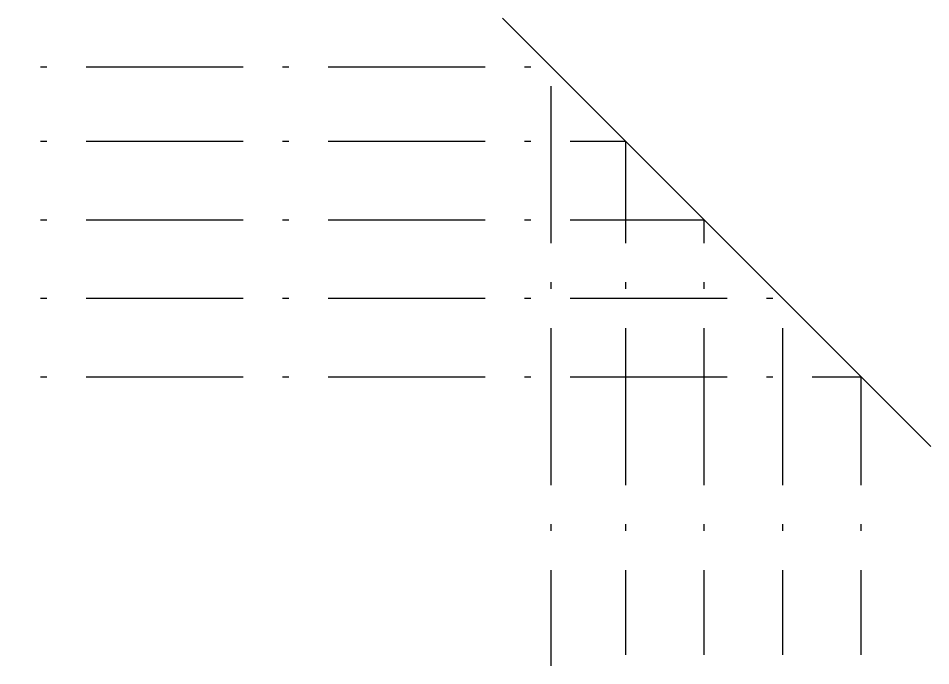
# Model space of a CAD drawing. Header units: millimetres. Extents: x -461 to 69976, y -11990 to 13601.
# Drawn here: x 27788 to 34763, y 8650 to 13601 of the extents above; entities that cross this region are included whole.
import ezdxf

# ---------------------------------------------------------------- set-up
doc = ezdxf.new("R2010")
doc.units = ezdxf.units.MM
doc.linetypes.add('ACAD_ISO10W100', pattern=[18.5, 12, -3, 0.5, -3])
doc.layers.add('100 noprint', color=1, linetype='Continuous', plot=False)

msp = doc.modelspace()

# ---------------------------------------------------------------- linework, layer by layer
at = {"layer": '100 noprint', "color": 1, "lineweight": -2, "ltscale": 100, "flags": 128}
msp.add_lwpolyline([(31488.6, 13600.5), (34763.4, 10325.7)], dxfattribs=at)
at = {"layer": '100 noprint', "color": 1, "linetype": 'ACAD_ISO10W100', "lineweight": -2, "ltscale": 100, "flags": 128}
for points in [[(13507.2, 13230.1), (31859, 13230.1), (31859, 8650.3)], [(13507.2, 12660.1), (32429, 12660.1), (32429, 8733.3)], [(13507.2, 12060.1), (33029, 12060.1), (33029, 8733.3)], [(13507.2, 11460.1), (33629, 11460.1), (33629, 8733.3)], [(13507.2, 10860.1), (34229, 10860.1), (34229, 8733.3)]]:
    msp.add_lwpolyline(points, dxfattribs=at)

doc.saveas('drawing.dxf')
